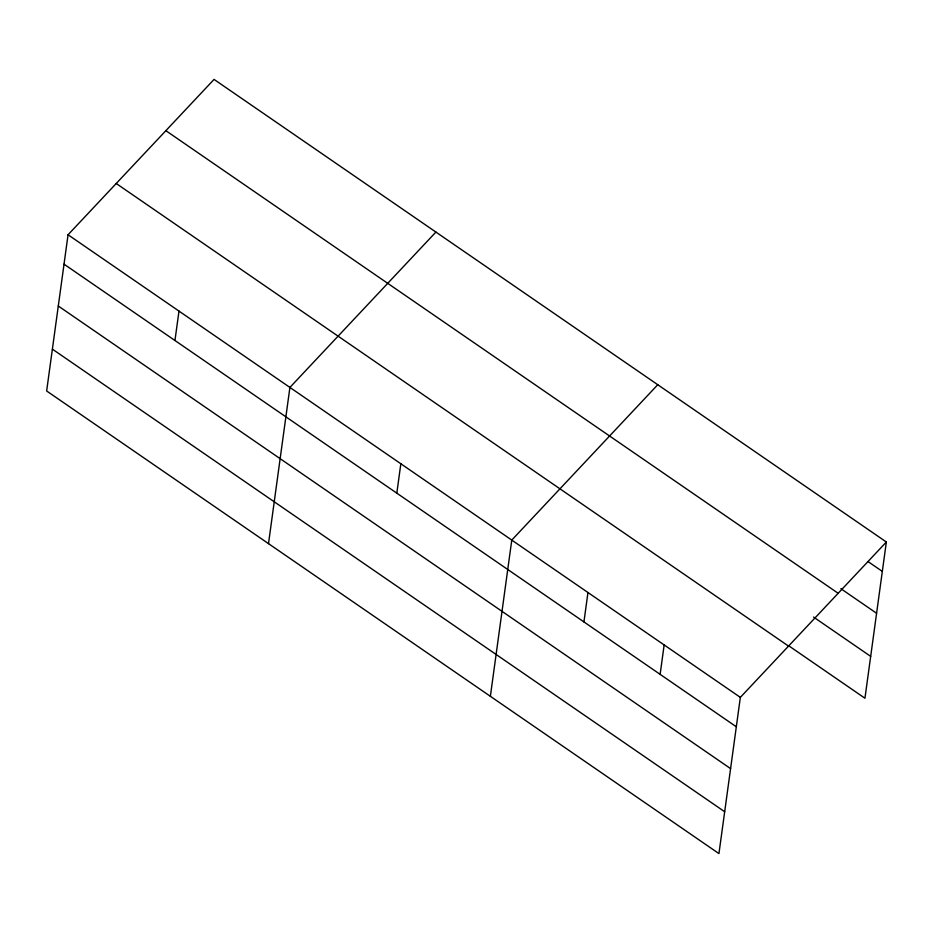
<?xml version="1.0" encoding="UTF-8"?>
<svg xmlns="http://www.w3.org/2000/svg" width="933" height="933" viewBox="0 0 933 933"><rect width="100%" height="100%" fill="white"/><g stroke="black" fill="none" stroke-linecap="round" stroke-linejoin="round"><path stroke-width="1.4" d="M68.051 234.766L46.65 390.985L718.946 853.59L740.347 697.371L886.35 542.015L214.054 79.41L68.051 234.766L740.347 697.371M174.949 340.498L178.984 311.097M268.506 543.647L289.906 387.428L435.909 232.072M396.817 493.149L400.84 463.759M490.373 696.31L511.774 540.09L657.765 384.723M583.941 621.914L587.965 592.513M660.132 674.337L664.156 644.948M886.35 542.015L864.949 698.234L788.758 645.799M868.04 561.573L882.326 571.404M840.878 588.688L876.588 613.261M165.864 130.678L838.172 593.283M813.541 617.063L870.687 656.377M116.228 183.498L788.537 646.102M64.027 264.167L736.324 726.772M58.289 306.012L730.597 768.617M52.388 349.14L724.684 811.745"/></g></svg>
